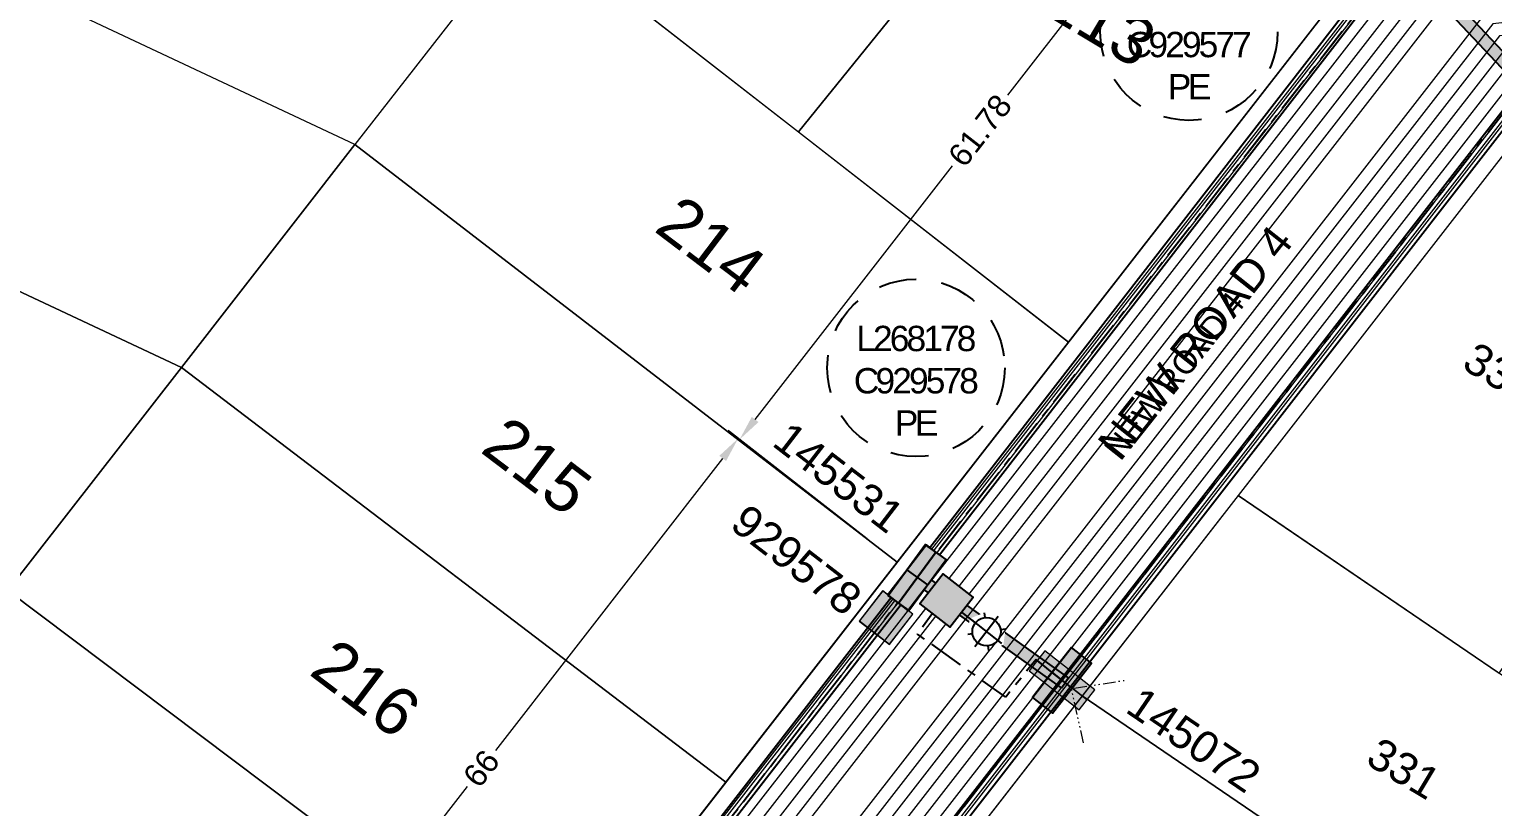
# Model space of a CAD drawing. Header units: metres. Extents: x 264965 to 265706, y 6180501 to 6181430.
# Drawn here: x 265342.3 to 265457.8, y 6181109.3 to 6181170.6 of the extents above; entities that cross this region are included whole.
import ezdxf
from ezdxf.enums import TextEntityAlignment as Align

# ---------------------------------------------------------------- set-up
doc = ezdxf.new("R2010")
doc.units = ezdxf.units.M
for name, pattern in [('Cable Exist UG', [7, 4, -1, 1, -1]), ('Dash', [5, 3, -2]), ('PHANTOM2', [4.45, 2, -0.5, 0.15, -0.5, 0.15, -0.5, 0.15, -0.5])]:
    doc.linetypes.add(name, pattern=pattern)
doc.layers.get('0').update_dxf_attribs({"color": 6})
for name, color, linetype, lineweight in [('_User Dimensions', 140, 'Continuous', 13), ('_User Miscellaneous1', 30, 'Continuous', 13), ('_User Miscellaneous10', 241, 'Continuous', 13), ('_User_HV_Exist', 1, 'Continuous', 25), ('_User_LV_Exist', 5, 'Continuous', 25), ('_User_SL_Exist', 4, 'Continuous', 25), ('Cadastre Developer_SP_NEW', 92, 'Continuous', 15)]:
    doc.layers.add(name, color=color, linetype=linetype, lineweight=lineweight)
doc.layers.add('_User Miscellaneous12', color=252, linetype='Continuous', lineweight=13, plot=False, transparency=0.5)
for name, color, linetype in [('Equip_SP_SL_EXT', 7, 'Continuous'), ('SupportsUG_SP_LV_EXT', 7, 'Continuous'), ('UG_Details_SP_MISC', 7, 'Continuous')]:
    doc.layers.add(name, color=color, linetype=linetype)
doc.styles.add('ARIAL', font='arial.ttf', dxfattribs={"height": 2})
doc.styles.add('COLUMN_LABEL', font='arial.ttf', dxfattribs={"height": 2})
doc.styles.add('POLE_LABEL', font='arial.ttf', dxfattribs={"height": 2})
doc.styles.add('SL_LABEL', font='arial.ttf', dxfattribs={"height": 2})
doc.styles.get("Standard").update_dxf_attribs({"font": 'arial.ttf'})
doc.linetypes.add('Cable 4', pattern='A,4,-0.1,["*",Standard,S=2,R=0,X=0,Y=-1.6],-1.2', length=5.3)
doc.linetypes.add('Cable New UG', pattern='A,6,-0.05,["X",Standard,S=1.8,R=0,X=0,Y=-0.94],-1.8', length=7.85)
doc.dimstyles.new('1.8mm_1_1000', dxfattribs={"dimtxt": 1.8, "dimasz": 2, "dimexe": 1, "dimexo": 3, "dimgap": 0.5, "dimtad": 0, "dimtoh": 1, "dimlfac": -1, "dimzin": 12, "dimdsep": 46, "dimtxsty": 'Standard', "dimcen": 1, "dimclrd": 256, "dimclre": 256, "dimclrt": 256, "dimazin": 3, "dimtfac": 1, "dimtmove": 0, "dimatfit": 3, "dimfxl": 1, "dimtolj": 1, "dimtzin": 0, "dimlwd": -1, "dimlwe": -1, "dimarcsym": 0})

# ---------------------------------------------------------------- blocks, each defined once
blk = doc.blocks.new('*U750')
blk.add_hatch(color=256).paths.add_polyline_path([(1, 2.5), (-1, 2.5), (-1, -2.5), (1, -2.5)])
for p, q in [((0, 2.5), (0, -2.5)), ((1, 0), (-1, 0))]:
    blk.add_line(p, q)
at = {"ltscale": 10}
blk.add_line((0, -2.5), (0, 2.5), dxfattribs=at)
blk.add_lwpolyline([(-1, 2.5), (-1, 1.25), (-1, -1.25), (-1, -2.5), (1, -2.5), (1, 2.5)], close=True)
at = {"width": 0.9, "flags": 8}
blk.add_attdef('ASSET_NUM', text='', height=2, rotation=90, dxfattribs=at).set_placement((-2, 4), align=Align.MIDDLE_LEFT)
for tag, p, flags in [('OWNED_BY', (0, -0.2), 9), ('STATE', (0, -0.4), 9), ('SUPPORT_TYPE', (0, -0.6), 9), ('USAGE', (0, -0.8), 9), ('LEGEND', (0, -1), 9), ('LOCATION', (0, -1.2), 9), ('STREETNAME', (0, -1.8), 9), ('SUBURB', (0, -2), 1), ('NOTES', (0, -1.4), 9), ('PARENT', (0, -1.6), 9)]:
    blk.add_attdef(tag, p, '', height=0.2, dxfattribs=dict(flags=flags))
blk = doc.blocks.new('*U807')
at = {"width": 0.9, "flags": 8}
blk.add_attdef('ASSET_NUM', text='', height=2, dxfattribs=at).set_placement((4, 2), align=Align.MIDDLE_LEFT)
at = {"ltscale": 10}
blk.add_wipeout([(-0.99, 1.88), (1.88, 0.99), (0.99, -1.88), (-1.88, -0.99)], dxfattribs=at)
blk.add_lwpolyline([(1.88, 0.99), (-0.99, 1.88), (-1.88, -0.99), (0.99, -1.88)], close=True)
at = {"flags": 1}
blk.add_attdef('Z', (-2.35, -1.81), '', height=0.2, rotation=270, dxfattribs=at)
at = {"flags": 9}
for tag, p in [('NOTES', (-2, -1.81)), ('SUBURB', (-1.8, -1.81)), ('STREETNAME', (-1.6, -1.81)), ('LOCATION', (-1.4, -1.81)), ('LEGEND', (-1.2, -1.81)), ('USAGE', (-1, -1.81)), ('STATE', (-0.8, -1.81)), ('OWNED_BY', (-0.6, -1.81)), ('COLUMN_TYPE', (-0.4, -1.81)), ('STREET_CODE', (-0.2, -1.81)), ('STRUCTURE_PLANT_NUMBER', (0.03, -1.81))]:
    blk.add_attdef(tag, text='', height=0.2, rotation=270, dxfattribs=at).set_placement(p, align=Align.MIDDLE_LEFT)
blk = doc.blocks.new('*U500')
for tag, height, rotation, flags, p in [('LANTNUMBER', 0.2, 270, 9, (-1.4, 2.6)), ('LOUTREACH', 0.2, 270, 9, (-1.4, 2.2)), ('LOUTREACHVOCAB', 0.2, 270, 9, (-1.4, 2)), ('LRATECODE', 0.2, 270, 9, (-1.4, 1.8)), ('LREMOVE', 0.2, 270, 9, (-1.4, 1.6)), ('LREPLACE', 0.2, 270, 9, (-1.4, 1.4)), ('LTYPE', 0.2, 270, 9, (-1.4, 1.2)), ('LTYPEVOCAB', 0.2, 270, 9, (-1.4, 1)), ('LEGEND', 0.2, 270, 9, (-1.4, 0.8)), ('SUBURB', 0.2, 270, 9, (-1.4, 0.6)), ('STREETNAME', 0.2, 270, 9, (-1.4, 0.4)), ('LOCATION', 0.2, 270, 9, (-1.4, 0.2)), ('LNEW', 0.2, 270, 9, (-6.4, 0)), ('LMASTVOCAB', 0.2, 270, 9, (-6.2, 0)), ('LMAST', 0.2, 270, 9, (-6, 0)), ('LLAMPVOCAB', 0.2, 270, 9, (-5.8, 0)), ('LLAMP', 0.2, 270, 9, (-5.6, 0)), ('LEXIST', 0.2, 270, 9, (-5.4, 0)), ('LCHARGE3PERCENT', 0.2, 270, 9, (-5.2, 0)), ('LCHARGE3', 0.2, 270, 9, (-5, 0)), ('LCHARGE2PERCENT', 0.2, 270, 9, (-4.8, 0)), ('LCHARGE2', 0.2, 270, 9, (-4.6, 0)), ('LCHARGE1PERCENT', 0.2, 270, 9, (-4.4, 0)), ('LCHARGE1', 0.2, 270, 9, (-4.2, 0)), ('LCATEGORY', 0.2, 270, 9, (-4, 0)), ('LBRACKETVOCAB', 0.2, 270, 9, (-3.8, 0)), ('LBRACKET', 0.2, 270, 9, (-3.6, 0)), ('LKINGHEIGHT', 0.2, 270, 9, (-3.4, 0)), ('CREPLACE', 0.2, 270, 9, (-3.2, 0)), ('CREMOVE', 0.2, 270, 9, (-3, 0)), ('CNUMBER', 0.2, 270, 9, (-2.8, 0)), ('CNEW', 0.2, 270, 9, (-2.6, 0)), ('CEXIST', 0.2, 270, 9, (-2.4, 0)), ('USAGE', 0.2, 270, 9, (-2.2, 0)), ('STATE', 0.2, 270, 9, (-2, 0)), ('OWNED_BY', 0.2, 270, 9, (-1.8, 0)), ('ORIENTATION', 0.2, 270, 9, (-1.6, 0)), ('OPERATING_VOLTAGE', 0.2, 270, 9, (-1.4, 0)), ('MAINTAINED_BY', 0.2, 270, 9, (-1.4, -0.66)), ('NOTES', 0.2, 270, 9, (-1.4, 0)), ('NO_PHASES', 0.2, 270, 9, (-1.2, 0)), ('LANTERN_TYPE', 0.2, 270, 9, (-1, 0)), ('LANTERN_PURPOSE', 0.2, 270, 9, (-0.8, 0)), ('CONTROL_TYPE', 0.2, 270, 9, (-0.6, 0)), ('CONSTRUCTED_VOLTAGE', 0.2, 270, 9, (-0.4, 0)), ('LNUMBER', 1, 322.1068, 8, (26.17, -19.23))]:
    blk.add_attdef(tag, text='', height=height, rotation=rotation, dxfattribs=dict(flags=flags)).set_placement(p, align=Align.MIDDLE_LEFT)
for tag, p, height, flags in [('OPERATED_BY', (-1.4, -0.41), 0.2, 9), ('Z', (0, 0), 0.001, 1)]:
    blk.add_attdef(tag, p, '', height=height, rotation=270, dxfattribs=dict(flags=flags))
at = {"style": 'SL_LABEL'}
for tag, height, rotation, flags, p in [('STREET_CODE', 0.001, 270, 9, (0, 0)), ('ASSET_NUM', 1, 322.1068, 8, (27.4, -17.65))]:
    blk.add_attdef(tag, text='', height=height, rotation=rotation, dxfattribs=dict(at, flags=flags)).set_placement(p, align=Align.MIDDLE_LEFT)
blk.add_wipeout([(25.75, -17.63), (24.61, -18.08), (23.38, -17.93), (22.93, -16.78), (23.09, -15.56), (24.23, -15.11), (25.46, -15.26), (25.91, -16.41)])
for p, q in [((21.26, -14.14), (23.53, -15.9)), ((23.24, -15.67), (25.6, -17.52)), ((25.34, -15.41), (23.5, -17.78)), ((24.23, -15.11), (24.28, -15.48)), ((25.34, -15.41), (25.11, -15.71)), ((22.93, -16.78), (23.3, -16.73)), ((25.31, -17.29), (25.6, -17.52)), ((25.91, -16.41), (25.54, -16.46)), ((23.73, -17.48), (23.5, -17.78)), ((24.61, -18.08), (24.56, -17.71))]:
    blk.add_line(p, q)
blk.add_circle((24.42, -16.6), 1.12)
blk = doc.blocks.new('COLUMN_EXT')
blk.add_hatch(color=256).paths.add_polyline_path([(1.5, -1.5), (1.5, 1.5), (-1.5, 1.5), (-1.5, -1.5)])
blk.add_lwpolyline([(1.5, 1.5), (-1.5, 1.5), (-1.5, -1.5), (1.5, -1.5)], close=True)
at = {"flags": 1}
blk.add_attdef('Z', (-1.81, 2.35), '', height=0.2, rotation=180, dxfattribs=at)
at = {"flags": 9}
for tag, p in [('STREETNAME', (-1.81, 1.6)), ('LOCATION', (-1.81, 1.4)), ('SUBURB', (-1.81, 1.8)), ('LEGEND', (-1.81, 1.2)), ('NOTES', (-1.81, 2)), ('COLUMN_TYPE', (-1.81, 0.4)), ('OWNED_BY', (-1.81, 0.6)), ('USAGE', (-1.81, 1)), ('STATE', (-1.81, 0.8))]:
    blk.add_attdef(tag, text='', height=0.2, rotation=180, dxfattribs=at).set_placement(p, align=Align.MIDDLE_LEFT)
for tag, style, p in [('STRUCTURE_PLANT_NUMBER', 'POLE_LABEL', (-1.81, -0.03)), ('STREET_CODE', 'COLUMN_LABEL', (-1.81, 0.2))]:
    blk.add_attdef(tag, text='', height=0.2, rotation=180, dxfattribs=dict(at, style=style)).set_placement(p, align=Align.MIDDLE_LEFT)
at = {"style": 'COLUMN_LABEL', "width": 0.9, "flags": 8}
blk.add_attdef('ASSET_NUM', text='', height=2, rotation=270, dxfattribs=at).set_placement((2, -4), align=Align.MIDDLE_LEFT)
blk = doc.blocks.new('*U508')
blk.add_hatch(color=256).paths.add_polyline_path([(-1.7, -2.09), (0.21, -2.68), (1.7, 2.09), (-0.21, 2.68)])
for p, q in [((-0.74, -2.39), (0.74, 2.39)), ((-0.95, 0.3), (0.95, -0.3))]:
    blk.add_line(p, q)
at = {"ltscale": 10}
blk.add_line((0.74, 2.39), (-0.74, -2.39), dxfattribs=at)
blk.add_lwpolyline([(0.21, -2.68), (0.58, -1.49), (1.33, 0.9), (1.7, 2.09), (-0.21, 2.68), (-1.7, -2.09)], close=True)
at = {"width": 0.9, "flags": 8}
blk.add_attdef('ASSET_NUM', text='', height=2, rotation=90, dxfattribs=at).set_placement((7.55, 48.05), align=Align.MIDDLE_LEFT)
for tag, p, flags in [('OWNED_BY', (9.55, 43.85), 9), ('STATE', (9.55, 43.65), 9), ('SUPPORT_TYPE', (9.55, 43.45), 9), ('USAGE', (9.55, 43.25), 9), ('LEGEND', (9.55, 43.05), 9), ('LOCATION', (9.55, 42.85), 9), ('NOTES', (9.55, 42.65), 9), ('STREETNAME', (9.55, 42.25), 9), ('SUBURB', (9.55, 42.05), 1), ('PARENT', (9.55, 42.45), 9)]:
    blk.add_attdef(tag, p, '', height=0.2, dxfattribs=dict(flags=flags))
blk = doc.blocks.new('PILLAR_EXT')
blk.add_hatch(color=256).paths.add_polyline_path([(-2.5, 1), (-2.5, -1), (2.5, -1), (2.5, 1)])
for p, q in [((-2.5, 0), (2.5, 0)), ((0, 1), (0, -1))]:
    blk.add_line(p, q)
at = {"ltscale": 10}
blk.add_line((2.5, 0), (-2.5, 0), dxfattribs=at)
blk.add_lwpolyline([(-2.5, -1), (-1.25, -1), (1.25, -1), (2.5, -1), (2.5, 1), (-2.5, 1)], close=True)
at = {"width": 0.9, "flags": 8}
blk.add_attdef('ASSET_NUM', text='', height=2, rotation=90, dxfattribs=at).set_placement((-2, 4), align=Align.MIDDLE_LEFT)
for tag, p, flags in [('OWNED_BY', (0, -0.2), 9), ('STATE', (0, -0.4), 9), ('SUPPORT_TYPE', (0, -0.6), 9), ('USAGE', (0, -0.8), 9), ('LEGEND', (0, -1), 9), ('LOCATION', (0, -1.2), 9), ('STREETNAME', (0, -1.8), 9), ('SUBURB', (0, -2), 1), ('NOTES', (0, -1.4), 9), ('PARENT', (0, -1.6), 9)]:
    blk.add_attdef(tag, p, '', height=0.2, dxfattribs=dict(flags=flags))
blk = doc.blocks.new('*U559')
at = {"layer": 'Equip_SP_SL_EXT'}
h = blk.add_hatch(color=256, dxfattribs=at)
h.dxf.hatch_style = 1
h.paths.add_polyline_path([(1.88, 0.99), (-0.99, 1.88), (-1.88, -0.99), (0.99, -1.88)])
blk.add_lwpolyline([(1.88, 0.99), (-0.99, 1.88), (-1.88, -0.99), (0.99, -1.88)], close=True)
at = {"width": 0.9, "flags": 8}
blk.add_attdef('ASSET_NUM', text='', height=2, dxfattribs=at).set_placement((4, 2), align=Align.MIDDLE_LEFT)
at = {"flags": 1}
blk.add_attdef('Z', (-2.35, -1.81), '', height=0.2, rotation=270, dxfattribs=at)
at = {"flags": 9}
for tag, p in [('NOTES', (-2, -1.81)), ('SUBURB', (-1.8, -1.81)), ('STREETNAME', (-1.6, -1.81)), ('LOCATION', (-1.4, -1.81)), ('LEGEND', (-1.2, -1.81)), ('USAGE', (-1, -1.81)), ('STATE', (-0.8, -1.81)), ('OWNED_BY', (-0.6, -1.81)), ('COLUMN_TYPE', (-0.4, -1.81)), ('STREET_CODE', (-0.2, -1.81)), ('STRUCTURE_PLANT_NUMBER', (0.03, -1.81))]:
    blk.add_attdef(tag, text='', height=0.2, rotation=270, dxfattribs=at).set_placement(p, align=Align.MIDDLE_LEFT)
blk = doc.blocks.new('*U655')
at = {"width": 0.9}
blk.add_attdef('ASSET_NUM', text='', height=2, dxfattribs=at).set_placement((4, 2), align=Align.MIDDLE_LEFT)
for tag, p, flags in [('SUBURB', (-2, 0), 1), ('STREETNAME', (-1.8, 0), 9), ('PARENT', (-1.6, 0), 9), ('NOTES', (-1.4, 0), 9), ('LOCATION', (-1.2, 0), 9), ('LEGEND', (-1, 0), 9), ('USAGE', (-0.8, 0), 9), ('SUPPORT_TYPE', (-0.6, 0), 9), ('STATE', (-0.4, 0), 9), ('OWNED_BY', (-0.2, 0), 9)]:
    blk.add_attdef(tag, p, '', height=0.2, rotation=270, dxfattribs=dict(flags=flags))
blk.add_wipeout([(-2, 1.8), (2.69, 0.07), (2, -1.8), (-2.69, -0.07)])
at = {"layer": 'SupportsUG_SP_LV_EXT'}
h = blk.add_hatch(color=256, dxfattribs=at)
h.dxf.hatch_style = 1
h.paths.add_polyline_path([(-2.69, -0.07), (0.83, -1.37), (-1.52, -0.51), (2, -1.8), (2.69, 0.07), (-2, 1.8)])
blk.add_lwpolyline([(-2.69, -0.07), (0.83, -1.37), (-1.52, -0.51), (2, -1.8), (2.69, 0.07), (-2, 1.8)], close=True)
blk = doc.blocks.new('*D628')
at = {"layer": '_User Dimensions', "transparency": 16777216}
for p, q in [((265446.35, 6181179.17), (265435.49, 6181187.62)), ((265435.05, 6181185.43), (265419.49, 6181165.42)), ((265399.57, 6181139.83), (265415.13, 6181159.83)), ((265408.41, 6181130.42), (265397.55, 6181138.87))]:
    blk.add_line(p, q, dxfattribs=at)
at = {"layer": '_User Dimensions', "linetype": 'Cable New UG', "transparency": 16777216}
for points in [[(265434.79, 6181185.63), (265435.32, 6181185.22), (265436.28, 6181187.01)], [(265399.3, 6181140.03), (265399.83, 6181139.62), (265398.34, 6181138.25)]]:
    blk.add_solid(points, dxfattribs=at)
at = {"layer": '_User Dimensions', "linetype": 'Cable New UG', "transparency": 16777216, "insert": (265417.31, 6181162.63), "char_height": 1.8, "attachment_point": 5, "rotation": 52.1068}
blk.add_mtext('\\A1;61.78', dxfattribs=at)
blk = doc.blocks.new('*D629')
at = {"layer": '_User Dimensions', "transparency": 16777216}
for p, q in [((265408.41, 6181130.42), (265397.44, 6181138.95)), ((265397, 6181136.75), (265379.07, 6181113.71)), ((265358.92, 6181087.83), (265376.86, 6181110.87)), ((265367.87, 6181078.33), (265356.91, 6181086.86))]:
    blk.add_line(p, q, dxfattribs=at)
at = {"layer": '_User Dimensions', "linetype": 'Cable New UG', "transparency": 16777216}
for points in [[(265396.74, 6181136.96), (265397.27, 6181136.55), (265398.23, 6181138.33)], [(265358.66, 6181088.03), (265359.19, 6181087.62), (265357.69, 6181086.25)]]:
    blk.add_solid(points, dxfattribs=at)
at = {"layer": '_User Dimensions', "linetype": 'Cable New UG', "transparency": 16777216, "insert": (265377.96, 6181112.29), "char_height": 1.8, "attachment_point": 5, "rotation": 52.1068}
blk.add_mtext('\\A1;66', dxfattribs=at)
blk = doc.blocks.new('*U764')
blk.add_hatch(color=256).paths.add_polyline_path([(-2.07, -1.73), (-0.3, -2.68), (2.07, 1.73), (0.3, 2.68)])
for p, q in [((-1.19, -2.2), (1.19, 2.2)), ((-0.88, 0.47), (0.88, -0.47))]:
    blk.add_line(p, q)
at = {"ltscale": 10}
blk.add_line((1.19, 2.2), (-1.19, -2.2), dxfattribs=at)
blk.add_lwpolyline([(-0.3, -2.68), (0.29, -1.57), (1.47, 0.63), (2.07, 1.73), (0.3, 2.68), (-2.07, -1.73)], close=True)
at = {"width": 0.9, "flags": 8}
blk.add_attdef('ASSET_NUM', text='', height=2, rotation=90, dxfattribs=at).set_placement((-10.91, 43.61), align=Align.MIDDLE_LEFT)
for tag, p, flags in [('OWNED_BY', (-8.91, 39.41), 9), ('STATE', (-8.91, 39.21), 9), ('SUPPORT_TYPE', (-8.91, 39.01), 9), ('USAGE', (-8.91, 38.81), 9), ('LEGEND', (-8.91, 38.61), 9), ('LOCATION', (-8.91, 38.41), 9), ('NOTES', (-8.91, 38.21), 9), ('PARENT', (-8.91, 38.01), 9), ('STREETNAME', (-8.91, 37.81), 9), ('SUBURB', (-8.91, 37.61), 1)]:
    blk.add_attdef(tag, p, '', height=0.2, dxfattribs=dict(flags=flags))

msp = doc.modelspace()

# ---------------------------------------------------------------- hatches: boundary and pattern name
at = {"layer": '_User Miscellaneous1', "transparency": 33554636}
h = msp.add_hatch(color=256, dxfattribs=at)
h.dxf.hatch_style = 1
h.paths.add_polyline_path([(265450.795, 6181177.11), (265450.446, 6181176.781), (265450.147, 6181176.397), (265459.944, 6181165.995), (265460.541, 6181166.762)])
h = msp.add_hatch(color=256, dxfattribs=at)
h.dxf.hatch_style = 1
h.paths.add_polyline_path([(265412.414, 6181127.915), (265412.119, 6181127.536), (265411.841, 6181127.145), (265423.372, 6181118.928), (265423.961, 6181119.687)])
h = msp.add_hatch(color=256, dxfattribs=at)
h.dxf.hatch_style = 1
h.paths.add_polyline_path([(265413.474, 6181127.161), (265412.414, 6181127.915), (265412.119, 6181127.536), (265411.841, 6181127.145), (265412.884, 6181126.402)])

# ---------------------------------------------------------------- linework, layer by layer
at = {"layer": '_User Miscellaneous1'}
for p, q in [((265371.123, 6181075.302), (265449.958, 6181176.935)), ((265371.89, 6181074.724), (265450.934, 6181176.627))]:
    msp.add_line(p, q, dxfattribs=at)
at = {"layer": '_User Miscellaneous1', "ltscale": 0.5}
for p, q in [((265450.096, 6181176.452), (265460.226, 6181165.696)), ((265450.795, 6181177.11), (265460.925, 6181166.354)), ((265383.111, 6181067.114), (265460.321, 6181166.48)), ((265383.869, 6181066.525), (265460.83, 6181165.57)), ((265411.841, 6181127.145), (265412.119, 6181127.536)), ((265412.398, 6181127.927), (265412.119, 6181127.536)), ((265424.298, 6181119.446), (265412.398, 6181127.927)), ((265423.741, 6181118.665), (265411.841, 6181127.145)), ((265424.298, 6181119.446), (265424.02, 6181119.056)), ((265423.741, 6181118.665), (265424.02, 6181119.056))]:
    msp.add_line(p, q, dxfattribs=at)
at = {"layer": '_User Miscellaneous1', "linetype": 'PHANTOM2', "ltscale": 0.5, "flags": 128}
msp.add_lwpolyline([(265425.488, 6181114.306), (265424.532, 6181118.587), (265428.866, 6181119.265)], dxfattribs=at)
at = {"layer": '_User_LV_Exist', "linetype": 'Cable Exist UG', "ltscale": 0.7, "transparency": 33554687, "flags": 128}
for points in [[(265433.57, 6181200.32, -0.0362864), (265450.306, 6181185.768), (265450.751, 6181176.684), (265412.351, 6181127.345)], [(265483.995, 6181156.54, -0.0215274), (265469.822, 6181167.336), (265460.417, 6181166.309), (265423.788, 6181119.246)]]:
    msp.add_lwpolyline(points, format="xyb", dxfattribs=at)
for points in [[(265412.351, 6181127.345), (265371.958, 6181075.277)], [(265423.788, 6181119.246), (265399.171, 6181087.616)]]:
    msp.add_lwpolyline(points, dxfattribs=at)
at = {"layer": '_User_SL_Exist', "linetype": 'Dash'}
for centre in [(265433.796, 6181170.42), (265412.257, 6181143.893)]:
    msp.add_circle(centre, 7, dxfattribs=at)
at = {"layer": 'Cadastre Developer_SP_NEW', "transparency": 33554687, "flags": 128}
for points in [[(265408.382, 6181213.423), (265381.67, 6181179.101), (265402.978, 6181162.518), (265432.311, 6181198.765, 0.0465599)], [(265448.717, 6181177.327), (265448.346, 6181184.9, 0.0351396), (265432.311, 6181198.765), (265402.978, 6181162.518), (265424.285, 6181145.935)], [(265340.594, 6181126.324), (265326.902, 6181108.731), (265370.32, 6181076.424, -0.0083728), (265374.123, 6181081.483), (265383.748, 6181093.851)]]:
    msp.add_lwpolyline(points, format="xyb", close=True, dxfattribs=at)
for points in [[(265315.862, 6181186), (265328.13, 6181204.262), (265381.67, 6181179.101), (265367.978, 6181161.509)], [(265367.978, 6181161.509), (265315.862, 6181186), (265303.593, 6181167.739), (265354.286, 6181143.916)], [(265381.67, 6181179.101), (265367.978, 6181161.509), (265410.773, 6181128.574), (265424.285, 6181145.935)], [(265354.286, 6181143.916), (265303.593, 6181167.739), (265291.324, 6181149.478), (265340.594, 6181126.324)], [(265367.978, 6181161.509), (265354.286, 6181143.916), (265397.26, 6181111.212), (265410.773, 6181128.574)], [(265354.286, 6181143.916), (265340.594, 6181126.324), (265383.748, 6181093.851), (265397.26, 6181111.212)]]:
    msp.add_lwpolyline(points, close=True, dxfattribs=at)
at = {"layer": 'Cadastre Developer_SP_NEW', "transparency": 33554687}
msp.add_lwpolyline([(265482.853, 6181154.898, -0.0205096), (265469.198, 6181165.256), (265461.475, 6181164.413), (265437.675, 6181133.834), (265458.264, 6181119.813)], format="xyb", close=True, dxfattribs=at)
for points in [[(265437.675, 6181133.834), (265425.367, 6181118.018), (265467.438, 6181089.369), (265478.695, 6181105.9)], [(265425.367, 6181118.018), (265413.058, 6181102.203), (265456.18, 6181072.838), (265467.438, 6181089.369)]]:
    msp.add_lwpolyline(points, close=True, dxfattribs=at)
at = {"layer": 'UG_Details_SP_MISC'}
for p, q in [((265371.123, 6181075.302), (265449.958, 6181176.935)), ((265371.89, 6181074.724), (265450.934, 6181176.627))]:
    msp.add_line(p, q, dxfattribs=at)
at = {"layer": 'UG_Details_SP_MISC', "ltscale": 0.5}
for p, q in [((265450.096, 6181176.452), (265460.226, 6181165.696)), ((265450.795, 6181177.11), (265460.925, 6181166.354)), ((265383.111, 6181067.114), (265460.321, 6181166.48)), ((265383.869, 6181066.525), (265460.83, 6181165.57)), ((265411.841, 6181127.145), (265412.119, 6181127.536)), ((265412.398, 6181127.927), (265412.119, 6181127.536)), ((265424.298, 6181119.446), (265412.398, 6181127.927)), ((265423.741, 6181118.665), (265411.841, 6181127.145)), ((265424.298, 6181119.446), (265424.02, 6181119.056)), ((265423.741, 6181118.665), (265424.02, 6181119.056))]:
    msp.add_line(p, q, dxfattribs=at)

# ---------------------------------------------------------------- block references
at = {"layer": '_User Miscellaneous1', "ltscale": 0.5, "rotation": 339.4297732104962}
msp.add_blockref('*U508', (265423.782, 6181119.251), dxfattribs=at)
at = {"layer": '_User Miscellaneous1', "ltscale": 0.5}
ref = msp.add_blockref('PILLAR_EXT', (265423.782, 6181119.251), dxfattribs=dict(at, rotation=322.1068224023819))
ref.add_attrib('ASSET_NUM', '145072', dxfattribs={"layer": '0', "height": 2.5, "rotation": 325.74564}).set_placement((265429.379, 6181117.832), align=Align.MIDDLE_LEFT)
at = {"layer": '_User_LV_Exist', "ltscale": 0.5, "rotation": 339.4297732104962}
msp.add_blockref('*U508', (265423.782, 6181119.251), dxfattribs=at)
at = {"layer": '_User_LV_Exist', "ltscale": 0.5}
ref = msp.add_blockref('*U750', (265423.782, 6181119.251), dxfattribs=dict(at, rotation=322.1068224023819))
ref.add_attrib('ASSET_NUM', '145072', dxfattribs={"layer": '0', "height": 2.5, "rotation": 325.74564}).set_placement((265429.379, 6181117.832), align=Align.MIDDLE_LEFT)

# ---------------------------------------------------------------- texts
at = {"layer": '_User Miscellaneous1'}
msp.add_text('NEW ROAD 4', height=2.5, rotation=51.57449, dxfattribs=at).set_placement((265428.399, 6181136.474))
at = {"layer": '_User Miscellaneous12', "transparency": 33554687, "style": 'ARIAL'}
for s, rotation, p in [('213', 329.12694, (265422.133, 6181171.936)), ('214', 322.87127, (265391.488, 6181154.743)), ('215', 322.87127, (265377.778, 6181137.313)), ('216', 322.87127, (265364.26, 6181119.774))]:
    msp.add_text(s, height=3.75, rotation=rotation, dxfattribs=at).set_placement(p)
at = {"layer": '_User_HV_Exist'}
msp.add_text('NEW ROAD 4', height=1.8, rotation=51.57449, dxfattribs=at).set_placement((265428.399, 6181136.474))
at = {"layer": '_User_LV_Exist'}
msp.add_text('NEW ROAD 4', height=1.8, rotation=51.57449, dxfattribs=at).set_placement((265428.399, 6181136.474))
at = {"layer": '_User_SL_Exist', "char_height": 2, "attachment_point": 5}
for s, insert in [('{\\T0.8;L268177\\PC929577\\PPE}', (265433.706, 6181169.408)), ('{\\T0.8;L268178\\PC929578\\PPE}', (265412.167, 6181142.882))]:
    msp.add_mtext(s, dxfattribs=dict(at, insert=insert))
at = {"layer": 'Cadastre Developer_SP_NEW', "transparency": 33554687, "style": 'ARIAL'}
for s, p in [('332', (265455.218, 6181143.912)), ('331', (265447.623, 6181112.719))]:
    msp.add_text(s, height=2.5, rotation=329.12694, dxfattribs=at).set_placement(p)

# ---------------------------------------------------------------- next in the draw order: block references
at = {"layer": '_User_SL_Exist', "linetype": 'Cable 4'}
msp.add_blockref('*U500', (265393.406, 6181139.68), dxfattribs=at)

# ---------------------------------------------------------------- next in the draw order: linework, layer by layer
at = {"layer": '_User Miscellaneous10', "color": 1, "transparency": 33554636}
for points in [[(265259.215, 6181021.567), (265249.698, 6181030.177), (265247.171, 6181066.918, -0.1665727), (265260.243, 6181115.767), (265337.194, 6181230.305), (265348.32, 6181235.793), (265351.722, 6181235.579, -0.1865497), (265455.207, 6181187.914), (265455.836, 6181175.077), (265379.647, 6181077.184, 0.0788285), (265352.103, 6181027.244), (265332.056, 6181015.328), (265320.104, 6181017.379, 0.0506534)], [(265259.959, 6181023.592), (265251.638, 6181031.119), (265249.167, 6181067.055, -0.1665727), (265261.903, 6181114.652), (265338.557, 6181228.747), (265348.726, 6181233.763), (265351.597, 6181233.583, -0.1853023), (265453.246, 6181187.06), (265453.802, 6181175.72), (265378.069, 6181078.413, 0.077847), (265350.467, 6181028.598), (265331.668, 6181017.424), (265320.442, 6181019.35, 0.0499864)], [(265260.705, 6181025.614), (265253.578, 6181032.061), (265251.162, 6181067.192, -0.1665727), (265263.563, 6181113.536), (265339.92, 6181227.189), (265349.133, 6181231.734), (265351.471, 6181231.587, -0.1840302), (265451.286, 6181186.2), (265451.768, 6181176.363), (265376.49, 6181079.641, 0.0768822), (265348.835, 6181029.955), (265331.28, 6181019.52), (265320.781, 6181021.321, 0.0493262)]]:
    msp.add_lwpolyline(points, format="xyb", close=True, dxfattribs=at)
at = {"layer": '_User Miscellaneous10', "color": 5, "transparency": 33554636}
for points in [[(265259.587, 6181022.58), (265250.668, 6181030.648), (265248.169, 6181066.987, -0.1665727), (265261.073, 6181115.209), (265337.876, 6181229.526), (265348.523, 6181234.778), (265351.66, 6181234.581, -0.1859291), (265454.227, 6181187.487), (265454.819, 6181175.398), (265378.858, 6181077.798, 0.0783357), (265351.284, 6181027.921), (265331.862, 6181016.376), (265320.273, 6181018.364, 0.050319)], [(265260.332, 6181024.603), (265252.608, 6181031.59), (265250.164, 6181067.124, -0.1665727), (265262.733, 6181114.094), (265339.239, 6181227.968), (265348.93, 6181232.748), (265351.534, 6181232.585, -0.1846694), (265452.266, 6181186.631), (265452.785, 6181176.041), (265377.28, 6181079.027, 0.0773626), (265349.651, 6181029.276), (265331.474, 6181018.472), (265320.612, 6181020.336, 0.0496554)], [(265261.079, 6181026.624), (265254.548, 6181032.532), (265252.16, 6181067.261, -0.1665727), (265264.393, 6181112.979), (265340.602, 6181226.41), (265349.336, 6181230.719), (265351.409, 6181230.589, -0.1833846), (265450.306, 6181185.768), (265450.751, 6181176.684), (265375.701, 6181080.255, 0.0764059), (265348.02, 6181030.634), (265331.086, 6181020.568), (265320.95, 6181022.307, 0.0489987)]]:
    msp.add_lwpolyline(points, format="xyb", close=True, dxfattribs=at)
at = {"layer": '_User Miscellaneous10', "color": 4, "transparency": 33554636}
msp.add_lwpolyline([(265261.266, 6181027.129), (265255.033, 6181032.768), (265252.659, 6181067.295, -0.1665727), (265264.808, 6181112.7), (265340.942, 6181226.021), (265349.438, 6181230.211), (265351.377, 6181230.09, -0.1830593), (265449.816, 6181185.552), (265450.242, 6181176.845), (265375.307, 6181080.562, 0.0761693), (265347.613, 6181030.974), (265330.988, 6181021.092), (265321.034, 6181022.8, 0.0488356)], format="xyb", close=True, dxfattribs=at)
at = {"layer": '_User Miscellaneous10'}
for points in [[(265261.828, 6181028.643), (265256.488, 6181033.474), (265254.155, 6181067.398, -0.1665727), (265266.053, 6181111.863), (265341.964, 6181224.853), (265349.743, 6181228.689), (265351.283, 6181228.592, -0.1820736), (265448.346, 6181184.9), (265448.717, 6181177.327), (265374.123, 6181081.483, 0.0754652), (265346.394, 6181031.994), (265330.697, 6181022.664), (265321.288, 6181024.278, 0.0483488)], [(265578.622, 6180961.721), (265611.19, 6181037.319, 0.4064569), (265585.766, 6181103.784), (265570.869, 6181110.676), (265563.517, 6181108.642), (265520.892, 6181046.049, 0.1231056), (265516.114, 6181033.077, -1.6666667), (265495.693, 6181046.983, 0.1231056), (265506.014, 6181056.181), (265546.957, 6181116.304), (265545.233, 6181122.536), (265514.468, 6181136.77, -0.0642439), (265469.198, 6181165.256), (265461.475, 6181164.413), (265388.328, 6181070.428, 0.0704125), (265364.483, 6181028.856), (265372.251, 6181015.535), (265433.189, 6181005.08, -0.0473137), (265489.51, 6180989.829), (265571.962, 6180958.886)]]:
    msp.add_lwpolyline(points, format="xyb", close=True, dxfattribs=at)
at = {"layer": '_User Miscellaneous12', "color": 1, "transparency": 33554534}
msp.add_lwpolyline([(265537.057, 6180818.437), (265573.833, 6180921.328, -0.0158767), (265580.673, 6180938.681), (265621.292, 6181032.967, 0.4064569), (265590.385, 6181113.767), (265519.083, 6181146.755, -0.0982815), (265456.601, 6181192.192, 0.1826422), (265351.969, 6181239.571), (265273.526, 6181244.502), (265265.015, 6181254.155), (265266.889, 6181283.977, 0.2884763), (265258.479, 6181299.411), (265216.155, 6181323.095, -0.1172046), (265204.251, 6181333.47, 0.1880451), (265201.208, 6181336.591), (265193.094, 6181341.132)], format="xyb", dxfattribs=at)
at = {"layer": '_User Miscellaneous12', "color": 5, "transparency": 33554534}
msp.add_lwpolyline([(265537.999, 6180818.101), (265574.775, 6180920.991, -0.0158767), (265581.592, 6180938.285), (265622.211, 6181032.571, 0.4064569), (265590.805, 6181114.674), (265519.503, 6181147.663, -0.0983059), (265457.322, 6181192.885, 0.1826733), (265352.033, 6181240.569), (265274.002, 6181245.474), (265266.039, 6181254.506), (265267.887, 6181283.915, 0.2884763), (265258.967, 6181300.284), (265216.632, 6181323.974, -0.1165016), (265205.126, 6181333.966, 0.1821785), (265201.662, 6181337.483), (265193.582, 6181342.004)], format="xyb", dxfattribs=at)
for points in [[(265584.702, 6180955.615), (265618.537, 6181034.154, 0.4064569), (265589.125, 6181111.044), (265571.565, 6181119.168), (265558.556, 6181115.571), (265514.279, 6181050.552, 0.1231056), (265508.161, 6181033.938, -1.6666667), (265499.409, 6181039.898, 0.1231056), (265512.626, 6181051.678), (265555.655, 6181114.864), (265551.956, 6181128.241), (265517.827, 6181144.031, -0.0684278), (265471.725, 6181173.579), (265457.241, 6181171.999), (265382.015, 6181075.342, 0.0759427), (265355.633, 6181028.152), (265367.22, 6181008.281), (265431.836, 6180997.196, -0.0473137), (265486.699, 6180982.339), (265572.15, 6180950.27)], [(265583.182, 6180957.141), (265616.7, 6181034.945, 0.4064569), (265588.285, 6181109.229), (265571.391, 6181117.045), (265559.796, 6181113.839), (265515.932, 6181049.426, 0.1231056), (265510.149, 6181033.723, -1.6666667), (265498.48, 6181041.669, 0.1231056), (265510.973, 6181052.804), (265553.481, 6181115.224), (265550.276, 6181126.815), (265516.988, 6181142.216, -0.0673571), (265471.085, 6181171.498), (265458.3, 6181170.102), (265383.593, 6181074.113, 0.0745977), (265357.841, 6181028.337), (265368.478, 6181010.094), (265432.175, 6180999.167, -0.0473137), (265487.401, 6180984.211), (265572.103, 6180952.424)], [(265581.662, 6180958.668), (265614.863, 6181035.737, 0.4064569), (265587.446, 6181107.414), (265571.217, 6181114.922), (265561.037, 6181112.107), (265517.586, 6181048.301, 0.1231056), (265512.137, 6181033.507, -1.6666667), (265497.551, 6181043.44, 0.1231056), (265509.32, 6181053.929), (265551.306, 6181115.584), (265548.595, 6181125.388), (265516.148, 6181140.4, -0.0663031), (265470.451, 6181169.417), (265459.358, 6181168.206), (265385.171, 6181072.885, 0.0732281), (265360.051, 6181028.516), (265369.736, 6181011.908), (265432.513, 6181001.138, -0.0473137), (265488.104, 6180986.084), (265572.056, 6180954.578)], [(265580.142, 6180960.194), (265613.026, 6181036.528, 0.4064569), (265586.606, 6181105.599), (265571.043, 6181112.799), (265562.277, 6181110.375), (265519.239, 6181047.175, 0.1231056), (265514.126, 6181033.292, -1.6666667), (265496.622, 6181045.211, 0.1231056), (265507.667, 6181055.055), (265549.132, 6181115.944), (265546.914, 6181123.962), (265515.308, 6181138.585, -0.0652655), (265469.822, 6181167.336), (265460.417, 6181166.309), (265386.749, 6181071.656, 0.0718334), (265362.265, 6181028.689), (265370.993, 6181013.721), (265432.851, 6181003.109, -0.0473137), (265488.807, 6180987.956), (265572.009, 6180956.732)]]:
    msp.add_lwpolyline(points, format="xyb", close=True, dxfattribs=at)
at = {"layer": '_User Miscellaneous12', "color": 1, "transparency": 33554534}
for points in [[(265583.942, 6180956.378), (265617.619, 6181034.55, 0.4064569), (265588.705, 6181110.137), (265571.478, 6181118.107), (265559.176, 6181114.705), (265515.106, 6181049.989, 0.1231056), (265509.155, 6181033.83, -1.6666667), (265498.944, 6181040.783, 0.1231056), (265511.8, 6181052.241), (265554.568, 6181115.044), (265551.116, 6181127.528), (265517.408, 6181143.123, -0.0678903), (265471.404, 6181172.539), (265457.771, 6181171.05), (265382.804, 6181074.727, 0.0752732), (265356.736, 6181028.245), (265367.849, 6181009.188), (265432.005, 6180998.181, -0.0473137), (265487.05, 6180983.275), (265572.126, 6180951.347)], [(265582.422, 6180957.904), (265615.782, 6181035.341, 0.4064569), (265587.865, 6181108.321), (265571.304, 6181115.984), (265560.416, 6181112.973), (265516.759, 6181048.864, 0.1231056), (265511.143, 6181033.615, -1.6666667), (265498.016, 6181042.555, 0.1231056), (265510.147, 6181053.367), (265552.394, 6181115.404), (265549.435, 6181126.102), (265516.568, 6181141.308, -0.066828), (265470.768, 6181170.457), (265458.829, 6181169.154), (265384.382, 6181073.499, 0.073916), (265358.946, 6181028.427), (265369.107, 6181011.001), (265432.344, 6181000.152, -0.0473137), (265487.753, 6180985.147), (265572.079, 6180953.501)], [(265580.902, 6180959.431), (265613.945, 6181036.132, 0.4064569), (265587.026, 6181106.506), (265571.13, 6181113.861), (265561.657, 6181111.241), (265518.412, 6181047.738, 0.1231056), (265513.131, 6181033.4, -1.6666667), (265497.087, 6181044.326, 0.1231056), (265508.494, 6181054.492), (265550.219, 6181115.764), (265547.755, 6181124.675), (265515.728, 6181139.493, -0.0657823), (265470.136, 6181168.376), (265459.888, 6181167.258), (265385.96, 6181072.271, 0.072534), (265361.158, 6181028.603), (265370.364, 6181012.815), (265432.682, 6181002.124, -0.0473137), (265488.456, 6180987.02), (265572.032, 6180955.655)]]:
    msp.add_lwpolyline(points, format="xyb", close=True, dxfattribs=at)
at = {"layer": '_User Miscellaneous12', "color": 6, "transparency": 33554534}
msp.add_lwpolyline([(265579.914, 6180960.423), (265612.751, 6181036.647, 0.4064569), (265586.48, 6181105.326), (265571.017, 6181112.48), (265562.463, 6181110.115), (265519.487, 6181047.006, 0.1231056), (265514.424, 6181033.26, -1.6666667), (265496.483, 6181045.477, 0.1231056), (265507.419, 6181055.224), (265548.805, 6181115.998), (265546.662, 6181123.748), (265515.182, 6181138.313, -0.0651113), (265469.728, 6181167.024), (265460.576, 6181166.025), (265386.986, 6181071.472, 0.0716219), (265362.598, 6181028.715), (265371.182, 6181013.993), (265432.902, 6181003.405, -0.0473137), (265488.912, 6180988.237), (265572.002, 6180957.055)], format="xyb", close=True, dxfattribs=at)
at = {"layer": '_User Miscellaneous12', "color": 4, "transparency": 33554534}
msp.add_lwpolyline([(265579.762, 6180960.576), (265612.567, 6181036.726, 0.4064569), (265586.396, 6181105.145), (265571, 6181112.268), (265562.587, 6181109.942), (265519.652, 6181046.894, 0.1231056), (265514.623, 6181033.238, -1.6666667), (265496.39, 6181045.654, 0.1231056), (265507.254, 6181055.337), (265548.588, 6181116.034), (265546.494, 6181123.606), (265515.098, 6181138.131, -0.0650087), (265469.666, 6181166.816), (265460.681, 6181165.835), (265387.144, 6181071.349, 0.0714806), (265362.82, 6181028.732), (265371.308, 6181014.175), (265432.935, 6181003.602, -0.0473137), (265488.983, 6180988.424), (265571.997, 6180957.27)], format="xyb", close=True, dxfattribs=at)
at = {"layer": '_User_SL_Exist', "linetype": 'Cable Exist UG', "ltscale": 0.7, "transparency": 33554687, "flags": 128}
msp.add_lwpolyline([(265422.993, 6181119.866), (265421.73, 6181120.887), (265419.336, 6181117.928), (265412.366, 6181122.892), (265413.528, 6181124.528)], dxfattribs=at)

# ---------------------------------------------------------------- next in the draw order: block references
at = {"layer": '_User_SL_Exist', "ltscale": 0.5, "rotation": 249.4297731983361}
msp.add_blockref('*U807', (265414.669, 6181125.541), dxfattribs=at)

# ---------------------------------------------------------------- next in the draw order: block references
at = {"layer": '_User_SL_Exist', "color": 2, "linetype": 'Cable 4', "rotation": 249.4297731983361}
msp.add_blockref('*U807', (265414.669, 6181125.541), dxfattribs=at)

# ---------------------------------------------------------------- next in the draw order: linework, layer by layer
at = {"layer": '_User Miscellaneous10', "color": 6, "transparency": 33554636, "flags": 128}
msp.add_lwpolyline([(265261.191, 6181026.927), (265254.839, 6181032.674), (265252.459, 6181067.281, -0.1665727), (265264.642, 6181112.811), (265340.806, 6181226.177), (265349.397, 6181230.414), (265351.39, 6181230.289, -0.1831896), (265450.012, 6181185.638), (265450.446, 6181176.781), (265375.465, 6181080.439, 0.0762638), (265347.776, 6181030.838), (265331.027, 6181020.882), (265321, 6181022.602, 0.0489008)], format="xyb", close=True, dxfattribs=at)

# ---------------------------------------------------------------- next in the draw order: block references
at = {"layer": '_User Miscellaneous1', "ltscale": 0.5, "rotation": 52.10682240283996}
msp.add_blockref('COLUMN_EXT', (265409.892, 6181124.192), dxfattribs=at)
at = {"layer": '_User_SL_Exist', "ltscale": 0.5, "rotation": 52.10682240283996}
msp.add_blockref('COLUMN_EXT', (265414.669, 6181125.541), dxfattribs=at)

# ---------------------------------------------------------------- next in the draw order: block references
at = {"layer": '_User_LV_Exist', "ltscale": 0.5}
ref = msp.add_blockref('*U655', (265412.351, 6181127.345), dxfattribs=dict(at, rotation=72.41132493861053))
ref.add_attrib('ASSET_NUM', '145531', dxfattribs={"layer": '0', "height": 2.5, "rotation": 322.41748}).set_placement((265401.561, 6181138.818), align=Align.MIDDLE_LEFT)

# ---------------------------------------------------------------- next in the draw order: block references
at = {"layer": '_User Miscellaneous1', "ltscale": 0.5}
ref = msp.add_blockref('*U655', (265412.351, 6181127.345), dxfattribs=dict(at, rotation=72.41132493861053))
ref.add_attrib('ASSET_NUM', '145531', dxfattribs={"layer": '0', "height": 2.5, "rotation": 322.41748}).set_placement((265401.561, 6181138.818), align=Align.MIDDLE_LEFT)

# ---------------------------------------------------------------- next in the draw order: block references
ref = msp.add_blockref('*U559', (265409.892, 6181124.192), dxfattribs=dict(at, rotation=249.4297731983361))
ref.add_attrib('ASSET_NUM', '929578', dxfattribs={"layer": '0', "height": 2.5, "rotation": 322.41748}).set_placement((265398.22, 6181132.311), align=Align.MIDDLE_LEFT)
at = {"layer": '_User_LV_Exist', "ltscale": 0.5, "rotation": 352.1918917984158}
msp.add_blockref('*U764', (265412.359, 6181127.357), dxfattribs=at)

# ---------------------------------------------------------------- next in the draw order: dimensions: what is measured, and where the dimension line sits
at = {"layer": '_User Dimensions', "color": 2, "linetype": 'Cable New UG'}
for p1, p2, distance, picture, middle in [((265448.717, 6181177.327), (265410.773, 6181128.574), -15.757, '*D628', (265417.31, 6181162.628)), ((265410.773, 6181128.574), (265370.235, 6181076.487), -15.89, '*D629', (265377.964, 6181112.29))]:
    dim = msp.add_aligned_dim(p1=p1, p2=p2, distance=distance, dimstyle='1.8mm_1_1000', dxfattribs=at)
    dim.commit()
    dim.dimension.update_dxf_attribs({"geometry": picture, "text_midpoint": middle})

doc.saveas('drawing.dxf')
